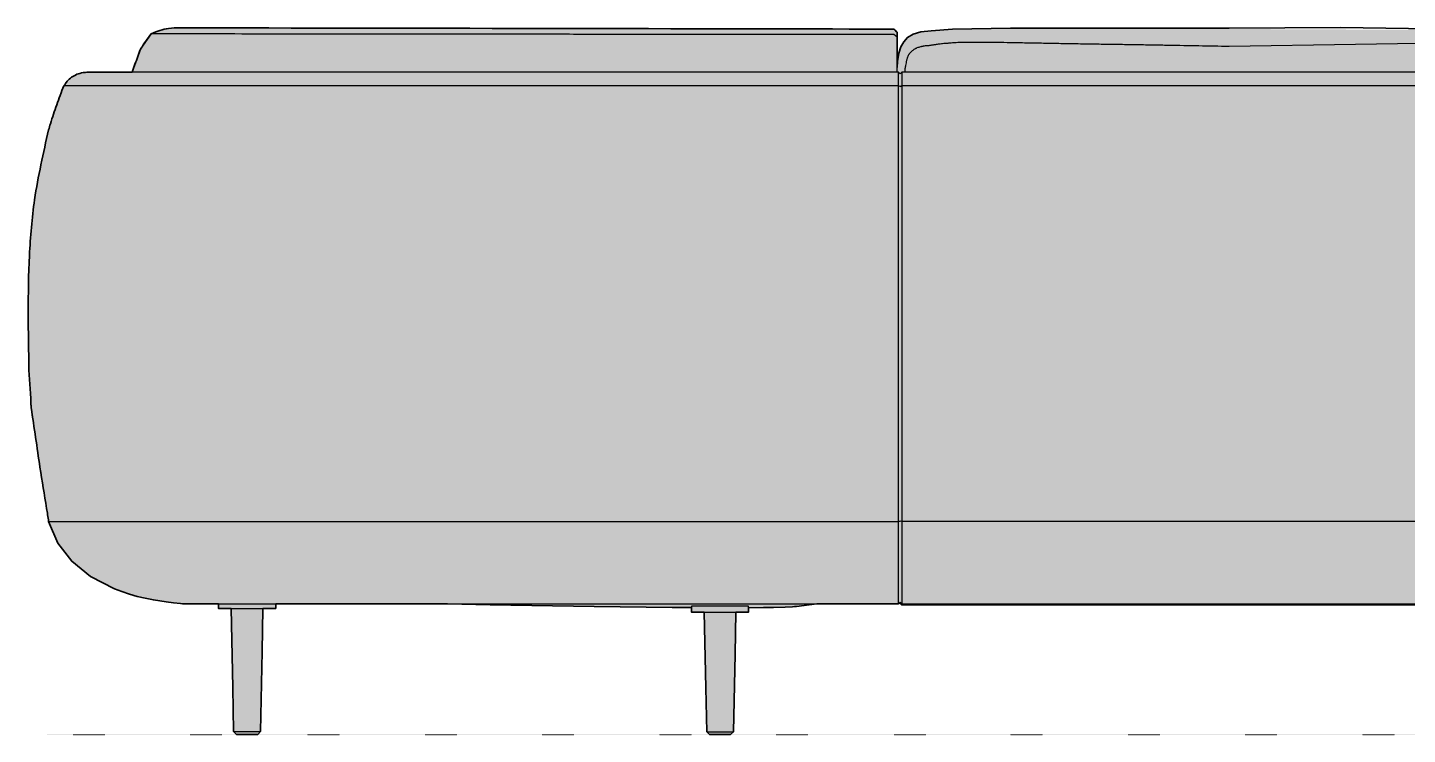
# Model space of a CAD drawing. Header units: millimetres. Extents: x -22 to 6424, y -4345 to 780.
# Drawn here: x -22 to 1500, y -1227 to -448 of the extents above; entities that cross this region are included whole.
import ezdxf

# ---------------------------------------------------------------- set-up
doc = ezdxf.new("R2010")
doc.units = ezdxf.units.MM
doc.linetypes.add('Dots', pattern=[1, 0, -1])
doc.layers.add('Blocks', color=7, linetype='Continuous')
doc.layers.add('Blocks$Fill', color=7, linetype='Continuous', true_color=0xffffff)
for name, color, linetype, lineweight, true_color in [('Blocks$Inner', 7, 'Continuous', 25, 0x007f00), ('Blocks$Outline', 7, 'Continuous', 35, 0xff3f3f), ('Groud', 7, 'Dots', 25, 0x243775)]:
    doc.layers.add(name, color=color, linetype=linetype, lineweight=lineweight, true_color=true_color)

# ---------------------------------------------------------------- blocks, each defined once
blk = doc.blocks.new('Lune JH610 Sofa Back')
at = {"layer": 'Blocks$Fill'}
blk.add_hatch(color=256, dxfattribs=at).paths.add_polyline_path([(3064.4, 705.1), (3078, 700.9), (3105.8, 685.5), (3127.9, 666.2), (3143.3, 645.3), (3160, 616.1), (3171.1, 595.6), (3175.9, 591.7), (3189, 568.8), (3188.9, 566.4), (3189.1, 556.1), (3189.3, 529.4), (3188.2, 477), (3186.9, 449.2), (3182.9, 346.1), (3179.9, 305.8), (3178.9, 251.8), (3179, 226.4), (3179, 225.3), (3179, 224.7), (3179.1, 224.1), (3178.6, 222.4), (3168.8, 200.3), (3152, 180.1), (3126.7, 162.4), (3091.8, 148.4), (3071.6, 143.5), (3060.7, 141.6), (3050.7, 140.3), (3048.9, 140.1), (3044.2, 139.8), (3035.5, 139.7), (3018, 139.7), (3018, 139), (3003.9, 139), (3001.1, 3.1), (2998.1, 0), (2998.1, 0), (2975.3, 0), (2974.8, 0), (2974.7, 0), (2974.7, 0), (2974.7, 0), (2974.7, 0), (2974.7, 0), (2974.7, 0), (2974.7, 0), (2974.7, 0), (2971.7, 3.1), (2970.8, 51.8), (2968.9, 139), (2954.8, 139), (2954.8, 140.2), (2402.4, 142.9), (2402.4, 142.9), (2398.9, 146.4), (2397.9, 146.4), (2394.4, 142.9), (1672, 142.9), (1668.5, 146.4), (1667.9, 146.4), (1664.4, 142.9), (1618, 142.9), (942, 142.9), (939.6, 145.3), (938.5, 144.2), (848.7, 144.2), (848.3, 144.1), (825.9, 141.1), (823.9, 141), (813.3, 140.4), (789.5, 139.8), (773.2, 139.7), (773.2, 135), (759.1, 135), (756.3, 3), (756.3, 3), (753.3, 0), (729.9, 0), (726.9, 3), (726.9, 3), (725.9, 51.5), (724.1, 135), (710, 135), (710, 139.9), (441.1, 144.2), (251.5, 144.2), (251.5, 139), (237.3, 139), (234.6, 3.1), (234.6, 3.1), (231.6, 0), (231.6, 0), (231.6, 0), (231.6, 0), (231.6, 0), (231.6, 0), (231.6, 0), (231.5, 0), (231.4, 0), (230.9, 0), (208.1, 0), (208.1, 0), (205.1, 3.1), (205.1, 3.1), (204.3, 51.8), (202.3, 139), (188.2, 139), (188.2, 144.2), (148.7, 144.2), (146.3, 144.4), (138.7, 145.1), (130.6, 146.1), (116.5, 148.3), (107.5, 150.1), (98.7, 152.2), (90.1, 154.7), (81.6, 157.5), (73.5, 160.6), (47, 174.3), (26.4, 191), (11.1, 210.9), (1, 234.9), (-18.2, 360.3), (-20.7, 401.7), (-21.5, 465), (-21.2, 496.7), (-20.2, 528.4), (-19.3, 543.8), (-18.1, 559.1), (-16.5, 574.5), (-14.5, 589.7), (-13, 599.4), (-11.3, 609.1), (-7.5, 628.4), (1, 666.7), (3, 673.5), (6.3, 684), (9.9, 694.5), (13.7, 704.8), (17.8, 715.2), (21.4, 720.5), (26.2, 724.8), (32.1, 728.1), (39, 730), (44.5, 730.4), (93, 730.4), (102.6, 756.5), (114, 772.7), (114, 772.8), (114, 772.8), (114.1, 772.8), (114.1, 772.8), (114.1, 772.8), (114.1, 772.8), (114.1, 772.8), (114.1, 772.8), (114.1, 772.8), (114.1, 772.8), (114.1, 772.8), (114.1, 772.8), (114.1, 772.8), (116.7, 773.9), (119.1, 774.8), (121.4, 775.6), (123.8, 776.4), (126.1, 777.1), (128.5, 777.7), (129.7, 778), (130.9, 778.3), (132.1, 778.5), (133.3, 778.7), (134.1, 778.8), (134.8, 778.9), (136.4, 779.1), (137.9, 779.2), (139.4, 779.3), (142.5, 779.3), (145.6, 779.3), (933.4, 777.9), (936.9, 774.4), (936.9, 774.3), (936.9, 769.1), (936.9, 735.7), (937.4, 742.2), (938.9, 751.5), (941.1, 758.4), (944.2, 764), (948.6, 768.6), (954.7, 772.2), (963.3, 774.8), (974.4, 776), (998.2, 778), (1062, 779.1), (1626.5, 776.6), (1643.8, 774.7), (1650.8, 772.6), (1656.5, 769.6), (1661.1, 765.4), (1664.8, 759.7), (1666.2, 756.1), (1667.5, 751.6), (1668.1, 746.5), (1668.9, 751.5), (1671.1, 758.4), (1674.2, 764), (1678.6, 768.6), (1684.7, 772.2), (1693.3, 774.8), (1704.4, 776), (1728.2, 778), (1792, 779.1), (2356.5, 776.6), (2373.8, 774.7), (2380.8, 772.6), (2386.5, 769.6), (2391.1, 765.4), (2394.8, 759.7), (2396.2, 756.1), (2397.5, 751.6), (2400.1, 728.2), (2402.4, 730.5), (2402.8, 730.5), (2409.2, 738.4), (2417.5, 746.2), (2427.5, 753.2), (2464.8, 767.6), (2490.2, 772.5), (2770.1, 770.9), (2843.7, 766.8), (2922, 769.1), (2955.4, 771.5), (2982.6, 769.3), (3009.8, 760.2), (3032.5, 746), (3051.9, 726.2)], flags=0)
at = {"layer": 'Blocks$Inner'}
for p, q in [((188.2, 144.2), (188.2, 139)), ((251.5, 139), (251.5, 144.2)), ((205.1, 3.1), (208.1, 0)), ((231.6, 0), (234.6, 3.1))]:
    blk.add_line(p, q, dxfattribs=at)
for points in [[(1626.5, 776.6), (1426.2, 779.5), (1303.3, 779), (1062, 779.1), (998.2, 778), (974.4, 776), (963.3, 774.8), (954.7, 772.2), (948.6, 768.6), (944.2, 764), (941.1, 758.4), (938.9, 751.5), (937.4, 742.2), (936.9, 735.7)], [(114, 772.7), (102.6, 756.5), (93, 730.4)], [(936.9, 769.1), (935.2, 770.5), (933.4, 771.9)], [(1650.8, 755.5), (1633.8, 759.7), (1616.5, 761.9), (1581.8, 763.3), (1442.5, 761.1), (1303.2, 758.6)], [(938.5, 730.4), (432.1, 730.4), (44.5, 730.4), (39, 730), (32.1, 728.1), (26.2, 724.8), (21.4, 720.5), (17.8, 715.2)], [(938.5, 730.4), (940.3, 728.7), (942, 730.5)], [(1667.9, 727), (1664.4, 730.5), (942, 730.5)], [(940.3, 714.5), (938.5, 715.2), (432.1, 715.2)], [(1667.9, 713.7), (1666.2, 714.4), (1664.4, 715.2), (942, 715.2), (940.3, 714.4)], [(-20.7, 401.7), (-18.2, 360.3), (-8.6, 294.6), (-1.2, 249.3), (1, 234.9), (11.1, 210.9), (26.4, 191), (47, 174.3), (73.5, 160.6), (81.6, 157.5), (90.1, 154.7), (98.7, 152.2), (107.5, 150.1), (116.5, 148.3), (130.6, 146.1), (138.7, 145.1), (146.3, 144.4), (148.7, 144.2), (432.1, 144.2), (938.5, 144.2), (940.3, 146), (942, 144.2), (1664.4, 144.2)], [(1618, 142.9), (942, 142.9), (939.6, 145.3)], [(1667.9, 235.7), (1666.2, 235.3), (1664.4, 234.9), (942, 234.9), (940.3, 235.3)], [(188.2, 139), (251.5, 139)], [(202.3, 139), (204.3, 51.8), (205.1, 3.1), (205.3, 3.1), (206.9, 3.1), (210.1, 3.1), (214.4, 3.1), (219.4, 3.1), (224.5, 3.1), (229, 3.1), (232.4, 3.1), (234.3, 3.1), (234.6, 3.1)], [(234.4, 3.1), (234.6, 3.1), (236.6, 91.6), (237.3, 139)], [(441.1, 144.2), (488, 143), (602.9, 141.2), (660.3, 140.4), (689, 140.1), (710, 139.9)], [(848.7, 144.2), (848.3, 144.1), (825.9, 141.1), (823.9, 141), (821.4, 140.8), (813.3, 140.4), (800.7, 140), (789.5, 139.8), (773.2, 139.7)], [(942, 144.2), (942, 142.9)], [(724.1, 135), (725.9, 51.5), (726.9, 3), (727, 3), (728.6, 3), (731.8, 3), (736.2, 3), (741.1, 3), (746.2, 3), (750.7, 3), (754.1, 3), (756, 3), (756.3, 3)], [(756.1, 3), (756.3, 3), (758.3, 88.4), (759.1, 135)], [(726.9, 3), (729.9, 0), (753.3, 0), (756.3, 3)]]:
    blk.add_lwpolyline(points, dxfattribs=at)
blk.add_lwpolyline([(710, 141.3), (710, 135), (773.2, 135), (773.2, 141.3)], close=True, dxfattribs=at)
for points, knots in [([(145.6, 779.3), (141.5, 779.3), (134.1, 779.3), (123.7, 776.5), (117.6, 774.3), (114.1, 772.8), (114, 772.8), (114, 772.7)], [792.799714, 792.799714, 792.799714, 792.799714, 805.002396, 814.775255, 824.579409, 824.579409, 824.721629, 824.721629, 824.721629, 824.721629]), ([(456.3, 772.2), (426.4, 772.2), (366.6, 772.2), (283, 772.3), (211.3, 772.5), (156.4, 772.6), (121.8, 772.7), (114, 772.7), (114, 772.7)], [1012.3262249, 1012.3262249, 1012.3262249, 1012.3262249, 1012.4928915, 1012.6595582, 1012.8262249, 1012.9928915, 1013.1595582, 1013.3262181, 1013.3262181, 1013.3262181, 1013.3262181]), ([(936.9, 774.3), (936.9, 774.4), (936.9, 774.5), (936.9, 774.4), (936.9, 773.7), (936.9, 772.7), (936.9, 771.2), (936.9, 769.8), (936.9, 769.1)], [21.217317, 21.217317, 21.217317, 21.217317, 29.852963, 40.457586, 46.317232, 52.176877, 57.908464, 62.924657, 62.924657, 62.924657, 62.924657]), ([(936.9, 730.4), (936.9, 731.6), (936.9, 735.5), (936.9, 741.9), (936.9, 749.6), (936.9, 758.9), (936.9, 765.3), (936.9, 769.1)], [965.828745, 965.828745, 965.828745, 965.828745, 969.540347, 977.95805, 986.282656, 994.607262, 1009.326225, 1009.326225, 1009.326225, 1009.326225]), ([(1303.2, 758.6), (1292.1, 758.9), (1269.9, 759.3), (1241.9, 759.8), (1219.5, 760.2), (1202.6, 760.5), (1188.4, 760.7), (1177.1, 760.9), (1168.7, 761), (1160, 761.1), (1147.9, 761.3), (1132.2, 761.6), (1112.8, 761.9), (1093.6, 762.3), (1075.2, 762.6), (1058.2, 762.9), (1043, 763.2), (1030.4, 763.3), (1020.8, 763.3), (1011, 763.3), (1004.8, 763.1), (1000.6, 762.8), (997.9, 762.6), (995.7, 762.4), (993.7, 762.2), (992, 762.1), (990.2, 762), (988.1, 761.8), (985.7, 761.6), (983.3, 761.3), (981.1, 761), (979.2, 760.7), (977.4, 760.4), (975.8, 760.1), (974.1, 759.9), (972.5, 759.7), (970.7, 759.5), (968.9, 759.4), (967.3, 759.2), (966.2, 759.1), (965.6, 758.9), (964.9, 758.8), (964, 758.6), (962.5, 758.3), (960.8, 757.8), (959.1, 757.2), (957.9, 756.7), (956.9, 756.2), (956, 755.7), (954.9, 754.9), (953.5, 753.8), (952.2, 752.7), (951.2, 751.7), (950.6, 750.9), (950.1, 750.1), (949.4, 749.2), (948.8, 747.9), (948.2, 746.4), (947.8, 744.9), (947.5, 743.7), (947.1, 742.3), (946.7, 740.4), (946.2, 737.9), (945.7, 734.8), (945.5, 732.3), (945.3, 731.2), (945.3, 730.8), (945.3, 730.7), (945.3, 730.6), (945.3, 730.5)], [348.2828533, 348.2828533, 348.2828533, 348.2828533, 348.291474, 348.3000947, 348.304405, 348.3087154, 348.3130257, 348.3151809, 348.3173361, 348.3194912, 348.3216464, 348.3259568, 348.3302671, 348.3345774, 348.3388878, 348.3431981, 348.3475085, 348.3518188, 348.3561292, 348.3604395, 348.3690602, 348.3733706, 348.3776809, 348.3819912, 348.3841464, 348.3863016, 348.3884568, 348.3906119, 348.3949223, 348.3992326, 348.403543, 348.4078533, 348.4121637, 348.416474, 348.4207843, 348.4250947, 348.429405, 348.4380257, 348.4466464, 348.4509568, 348.4531119, 348.4552671, 348.4595774, 348.4638878, 348.4725085, 348.4811292, 348.4854395, 348.4897499, 348.4940602, 348.4983706, 348.5069912, 348.5156119, 348.5199223, 348.5242326, 348.528543, 348.5328533, 348.541474, 348.5500947, 348.554405, 348.5587154, 348.5630257, 348.5673361, 348.5759568, 348.5845774, 348.5888878, 348.5908379, 348.5908379, 348.5908379, 348.591402, 348.591402, 348.591402, 348.591402]), ([(938.5, 715.2), (938.5, 717.3), (938.5, 721.1), (938.5, 725.6), (938.5, 728.7), (938.5, 730.2), (938.5, 730.4), (938.5, 730.4)], [2, 2, 2, 2, 2.1111111, 2.2222222, 2.3333333, 2.4444444, 2.5174395, 2.5174395, 2.5174395, 2.5174395]), ([(942, 730.5), (942, 730.5), (942, 730.2), (942, 728.7), (942, 725.6), (942, 721.1), (942, 717.2), (942, 715.2)], [7.4671312, 7.4671312, 7.4671312, 7.4671312, 7.5408112, 7.6519223, 7.7630334, 7.8741445, 7.9852556, 7.9852556, 7.9852556, 7.9852556]), ([(17.8, 715.2), (15, 708.3), (9.7, 694.5), (4.4, 678.3), (1.6, 669), (1, 666.7)], [-266.971664, -266.971664, -266.971664, -266.971664, -266.9262095, -266.8807549, -266.8663062, -266.8663062, -266.8663062, -266.8663062]), ([(432.1, 715.2), (392.6, 715.2), (313.8, 715.2), (205, 715.2), (114.7, 715.2), (55.5, 715.2), (24.1, 715.2), (17.8, 715.2), (17.8, 715.2)], [2.8937612, 2.8937612, 2.8937612, 2.8937612, 3.0755793, 3.2573975, 3.4392157, 3.6210339, 3.7573975, 3.8937543, 3.8937543, 3.8937543, 3.8937543]), ([(942, 715.2), (942, 708.3), (942, 694.5), (942, 673.5), (942, 652.2), (942, 623.4), (942, 586.8), (942, 542.8), (942, 498.6), (942, 454.3), (942, 410.1), (942, 365.9), (942, 322), (942, 278.5), (942, 249.4), (942, 234.9)], [7.985256, 7.985256, 7.985256, 7.985256, 8.03071, 8.076165, 8.121619, 8.167074, 8.257983, 8.348892, 8.439801, 8.53071, 8.621619, 8.712528, 8.803437, 8.894347, 8.985256, 8.985256, 8.985256, 8.985256]), ([(1, 666.7), (-4.9, 641.2), (-15.3, 595.6), (-22.6, 506.7), (-21.5, 443.9), (-20.7, 401.7)], [-266.866306, -266.866306, -266.866306, -266.866306, -188.31433, -126.702744, 0, 0, 0, 0]), ([(1, 234.9), (1, 234.9), (1.2, 234.9), (1.8, 234.9), (2.5, 234.8), (2.9, 234.9), (3, 234.9)], [0.005635, 0.005635, 0.005635, 0.005635, 0.0282478, 0.0568195, 0.0853912, 0.113945, 0.113945, 0.113945, 0.113945]), ([(3, 234.9), (3, 234.9), (12.9, 234.9), (56.2, 234.9), (125.2, 234.9), (215.1, 234.9), (319.8, 234.9), (394.6, 234.9), (432.1, 234.9)], [0.113945, 0.113945, 0.113945, 0.113945, 0.2804655, 0.44716, 0.6138545, 0.780549, 0.9472436, 1.1139381, 1.1139381, 1.1139381, 1.1139381])]:
    blk.add_open_spline(points, degree=3, knots=knots, dxfattribs=at)
for points, degree in [([(933.4, 777.9), (145.6, 779.3)], 1), ([(936.9, 774.4), (933.4, 777.9)], 1), ([(933.4, 771.9), (910.7, 771.9), (865.2, 771.9), (797.1, 772), (728.9, 772), (660.8, 772.1), (592.6, 772.1), (524.4, 772.2), (479, 772.2), (456.3, 772.2)], 3), ([(938.5, 730.3), (938.5, 730.4), (938.5, 730.4), (938.5, 730.4)], 3), ([(938.5, 234.9), (938.5, 249.3), (938.5, 278.3), (938.5, 322.1), (938.5, 366.1), (938.5, 410.2), (938.5, 454.4), (938.5, 498.7), (938.5, 542.9), (938.5, 587), (938.5, 630.7), (938.5, 673.6), (938.5, 701.5), (938.5, 715.2)], 3), ([(432.1, 234.9), (938.5, 234.9)], 1), ([(938.5, 234.9), (940.3, 235.3)], 1), ([(938.5, 144.2), (938.5, 144.7), (938.5, 146), (938.5, 149.1), (938.5, 153.4), (938.5, 159.3), (938.5, 167), (938.5, 176.6), (938.5, 188.1), (938.5, 201.7), (938.5, 217.4), (938.5, 228.9), (938.5, 234.9)], 3), ([(942, 234.9), (942, 229), (942, 217.4), (942, 201.7), (942, 188), (942, 176.4), (942, 167), (942, 159.5), (942, 153.6), (942, 149.1), (942, 146), (942, 144.7), (942, 144.2)], 3)]:
    blk.add_open_spline(points, degree=degree, dxfattribs=at)
for points, weights, knots in [([(215.5, 0), (208.1, 0), (208.1, 0), (208.1, 0), (208.9, 0)], [0.890184287842, 0.780310843521, 1, 0.926932339559, 0.890320852627], [8.246578, 8.246578, 8.246578, 9.424778, 9.424778, 9.816642, 9.816642, 9.816642]), ([(230.9, 0), (231.6, 0), (231.6, 0), (231.6, 0), (219.8, 0), (217.6, 0), (215.5, 0)], [0.89676201576, 0.933100588236, 1, 0.707106781187, 1, 0.926795937672, 0.890184287849], [5.924401, 5.924401, 5.924401, 6.283185, 6.283185, 7.853982, 7.853982, 8.246578, 8.246578, 8.246578])]:
    blk.add_rational_spline(points, weights, degree=2, knots=knots, dxfattribs=at)
at = {"layer": 'Blocks$Outline'}
for points in [[(936.9, 735.7), (937.4, 742.2), (938.9, 751.5), (941.1, 758.4), (944.2, 764), (948.6, 768.6), (954.7, 772.2), (963.3, 774.8), (974.4, 776), (998.2, 778), (1062, 779.1), (1303.3, 779), (1426.2, 779.5), (1626.5, 776.6)], [(188.2, 144.2), (148.7, 144.2), (146.3, 144.4), (138.7, 145.1), (130.6, 146.1), (116.5, 148.3), (107.5, 150.1), (98.7, 152.2), (90.1, 154.7), (81.6, 157.5), (73.5, 160.6), (47, 174.3), (26.4, 191), (11.1, 210.9), (1, 234.9)], [(202.3, 139), (188.2, 139), (188.2, 144.2)], [(205.1, 3.1), (205.1, 3.1), (204.3, 51.8), (202.3, 139)], [(237.3, 139), (236.6, 91.6), (234.6, 3.1)], [(251.5, 144.2), (251.5, 139), (237.3, 139)], [(441.1, 144.2), (432.1, 144.2), (251.5, 144.2)], [(710, 139.9), (689, 140.1), (660.3, 140.4), (602.9, 141.2), (488, 143), (441.1, 144.2)], [(724.1, 135), (710, 135), (710, 139.9)], [(773.2, 139.7), (773.2, 135), (759.1, 135)], [(848.7, 144.2), (848.3, 144.1), (825.9, 141.1), (823.9, 141), (821.4, 140.8), (813.3, 140.4), (800.7, 140), (789.5, 139.8), (773.2, 139.7)], [(939.6, 145.3), (938.5, 144.2), (848.7, 144.2)], [(1667.9, 146.4), (1664.4, 142.9), (1618, 142.9), (942, 142.9), (939.6, 145.3)], [(726.9, 3), (726.9, 3), (725.9, 51.5), (724.1, 135)], [(759.1, 135), (758.3, 88.4), (756.3, 3)], [(208.1, 0), (205.1, 3.1)], [(234.6, 3.1), (231.6, 0)], [(234.6, 3.1), (234.6, 3.1)], [(756.3, 3), (753.3, 0), (729.9, 0), (726.9, 3)], [(756.3, 3), (756.3, 3)]]:
    blk.add_lwpolyline(points, dxfattribs=at)
for points, knots in [([(114, 772.7), (114, 772.8), (114.1, 772.8), (117.6, 774.3), (123.7, 776.5), (134.1, 779.3), (141.5, 779.3), (145.6, 779.3), (408.2, 778.9), (670.8, 778.4), (933.4, 777.9), (934.6, 776.8), (935.7, 775.6), (936.9, 774.4)], [-824.721629, -824.721629, -824.721629, -824.721629, -824.579409, -824.579409, -814.775255, -805.002396, -792.799714, -792.799714, -792.799714, -4.949448, -4.949448, -4.949448, 0, 0, 0, 0]), ([(93, 730.4), (96.2, 739.1), (99.4, 747.8), (102.6, 756.5), (106.4, 761.9), (110.2, 767.3), (114, 772.7)], [-1015.325835, -1015.325835, -1015.325835, -1015.325835, -1014.326218, -1014.326218, -1014.326218, -1013.326218, -1013.326218, -1013.326218, -1013.326218]), ([(936.9, 774.4), (936.9, 774.4), (936.9, 774.4), (936.9, 774.4), (936.9, 774.3)], [-31.29889, -31.29889, -31.29889, -31.29889, -29.852963, -21.217317, -21.217317, -21.217317, -21.217317]), ([(936.9, 774.3), (936.9, 774.3), (936.9, 774.1), (936.9, 773.7), (936.9, 772.7), (936.9, 771.2), (936.9, 769.8), (936.9, 769.1), (936.9, 769.1)], [38.371466, 38.371466, 38.371466, 38.371466, 40.457586, 46.317232, 52.176877, 57.908464, 62.904548, 62.924657, 62.924657, 62.924657, 62.924657]), ([(936.9, 769.1), (936.9, 765.3), (936.9, 758.9), (936.9, 749.6), (936.9, 742.5), (936.9, 737.8), (936.9, 735.7)], [-1009.315165, -1009.315165, -1009.315165, -1009.315165, -994.607262, -986.282656, -977.95805, -971.365778, -971.365778, -971.365778, -971.365778]), ([(1, 234.9), (0.3, 239.7), (-0.5, 244.5), (-1.2, 249.3), (-3.7, 264.4), (-6.2, 279.5), (-8.6, 294.6), (-11.8, 316.5), (-15, 338.4), (-18.2, 360.3), (-19, 374.1), (-19.9, 387.9), (-20.7, 401.7), (-21.5, 443.9), (-22.6, 506.7), (-15.3, 595.6), (-4.9, 641.2), (1, 666.7), (1.6, 669), (4.4, 678.3), (9.7, 694.5), (15, 708.3), (17.8, 715.2), (19, 717), (20.2, 718.7), (21.4, 720.5), (23, 722), (24.6, 723.4), (26.2, 724.8), (28.2, 725.9), (30.2, 727), (32.1, 728.1), (34.4, 728.7), (36.7, 729.3), (39, 730), (40.8, 730.1), (42.7, 730.3), (44.5, 730.4), (60.7, 730.4), (76.8, 730.4), (93, 730.4)], [-4, -4, -4, -4, -3, -3, -3, -2, -2, -2, -1, -1, -1, 0, 0, 0, 126.702744, 188.31433, 266.866306, 266.866306, 266.866306, 266.880755, 266.926209, 266.971664, 266.971664, 266.971664, 267.971664, 267.971664, 267.971664, 268.971664, 268.971664, 268.971664, 269.971664, 269.971664, 269.971664, 270.971664, 270.971664, 270.971664, 271.971664, 271.971664, 271.971664, 272.096641, 272.096641, 272.096641, 272.096641])]:
    blk.add_open_spline(points, degree=3, knots=knots, dxfattribs=at)
blk.add_rational_spline([(230.9, 0), (228.1, 0), (219.8, 0), (217.6, 0), (215.5, 0), (208.1, 0), (208.1, 0)], [0.89676201576, 0.77400619295, 1, 0.926795937672, 0.890184287849, 0.780311053228, 0.999999161422], degree=2, knots=[6.641969, 6.641969, 6.641969, 7.853983, 7.853983, 8.246579, 8.246579, 9.424778, 9.424778, 9.424778], dxfattribs=at)
blk.add_rational_spline([(231.6, 0), (231.6, 0), (230.9, 0)], [0.999998966363, 0.933100307508, 0.89676201576], degree=2, dxfattribs=at)

msp = doc.modelspace()

# ---------------------------------------------------------------- linework, layer by layer
at = {"layer": 'Groud'}
msp.add_lwpolyline([(0, -1227.3), (3153.9, -1227.3)], dxfattribs=at)

# ---------------------------------------------------------------- block references
at = {"layer": 'Blocks'}
msp.add_blockref('Lune JH610 Sofa Back', (0, -1227.3), dxfattribs=at)

doc.saveas('drawing.dxf')
